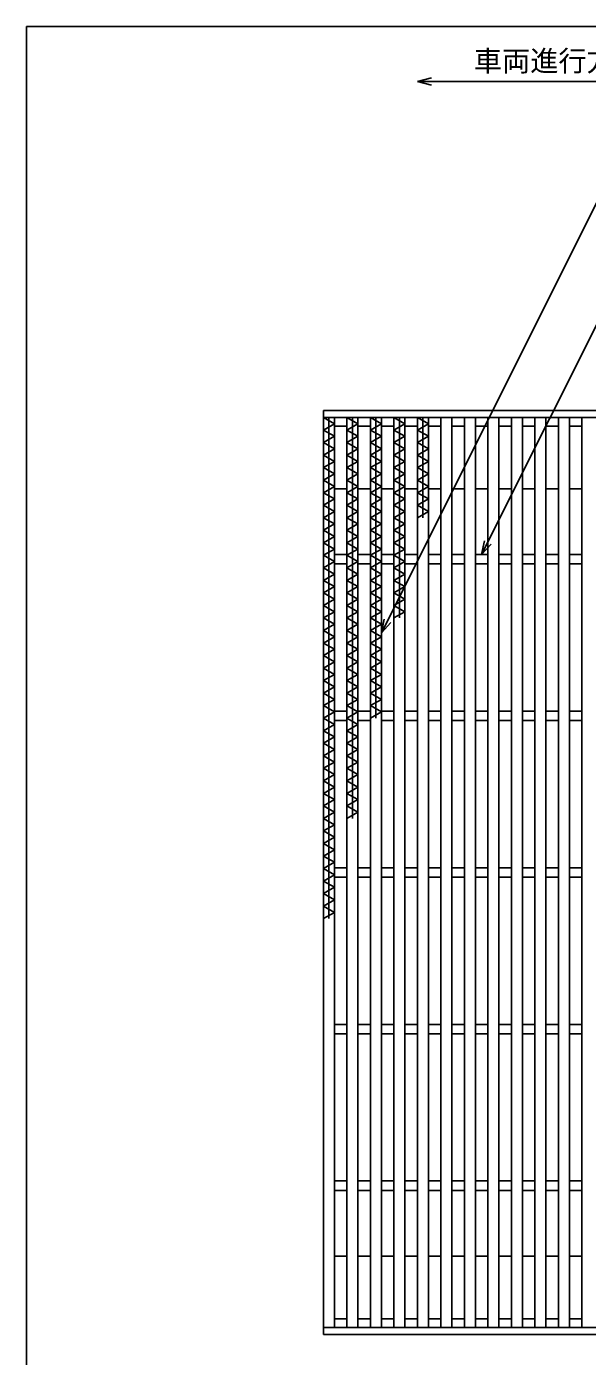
# Model space of a CAD drawing. Units: millimetres, scale not verified. Extents: x -1092 to 1039, y -770 to 632.
# Drawn here: x -1037 to -680, y -217 to 632 of the extents above; entities that cross this region are included whole.
import ezdxf
from ezdxf.enums import TextEntityAlignment as Align

# ---------------------------------------------------------------- set-up
doc = ezdxf.new("R2010")
doc.units = ezdxf.units.MM
doc.header["$LTSCALE"] = 6
for name, color, linetype, lineweight in [('0_2', 150, 'Continuous', 25), ('16', 3, 'Continuous', 25), ('22', 4, 'Continuous', 25)]:
    doc.layers.add(name, color=color, linetype=linetype, lineweight=lineweight)
doc.styles.add('ベクトル', font='')
doc.styles.get('ベクトル').set_extended_font_data('ベクトル')

msp = doc.modelspace()

# ---------------------------------------------------------------- linework, layer by layer
at = {"layer": '0_2'}
for p, q in [((-1037.4, -687.9), (-1037.4, 632.1)), ((-1037.4, 632.1), (1038.6, 632.1))]:
    msp.add_line(p, q, dxfattribs=at)
at = {"layer": '16'}
for p, q in [((-848, 387), (-258, 387)), ((-848, 382.5), (-848, 387)), ((-258, 382.5), (-848, 382.5)), ((-848, 382.5), (-848, -198.5)), ((-841, 382.5), (-848, 382.5)), ((-848, 382.5), (-841, 378.5)), ((-844.5, 382.5), (-844.5, 62.5)), ((-841, -198.5), (-841, 382.5)), ((-833, 382.5), (-833, -198.5)), ((-826, 382.5), (-833, 382.5)), ((-833, 382.5), (-826, 378.5)), ((-829.5, 382.5), (-829.5, 126.5)), ((-826, -198.5), (-826, 382.5)), ((-818, 382.5), (-818, -198.5)), ((-811, 382.5), (-818, 382.5)), ((-818, 382.5), (-811, 378.5)), ((-814.5, 382.5), (-814.5, 190.5)), ((-811, -198.5), (-811, 382.5)), ((-803, 382.5), (-803, -198.5)), ((-796, 382.5), (-803, 382.5)), ((-803, 382.5), (-796, 378.5)), ((-799.5, 382.5), (-799.5, 254.5)), ((-796, -198.5), (-796, 382.5)), ((-788, 382.5), (-788, -198.5)), ((-781, 382.5), (-788, 382.5)), ((-788, 382.5), (-781, 378.5)), ((-784.5, 382.5), (-784.5, 318.5)), ((-781, -198.5), (-781, 382.5)), ((-773, 382.5), (-773, -198.5)), ((-766, 382.5), (-773, 382.5)), ((-766, -198.5), (-766, 382.5)), ((-758, 382.5), (-758, -198.5)), ((-751, 382.5), (-758, 382.5)), ((-751, -198.5), (-751, 382.5)), ((-743, 382.5), (-743, -198.5)), ((-736, 382.5), (-743, 382.5)), ((-736, -198.5), (-736, 382.5)), ((-728, 382.5), (-728, -198.5)), ((-721, 382.5), (-728, 382.5)), ((-721, -198.5), (-721, 382.5)), ((-713, 382.5), (-713, -198.5)), ((-706, 382.5), (-713, 382.5)), ((-706, -198.5), (-706, 382.5)), ((-698, 382.5), (-698, -198.5)), ((-691, 382.5), (-698, 382.5)), ((-691, -198.5), (-691, 382.5)), ((-683, 382.5), (-683, -198.5)), ((-676, 382.5), (-683, 382.5)), ((-841, 378.5), (-848, 374.5)), ((-848, 374.5), (-841, 370.5)), ((-841, 377), (-833, 377)), ((-826, 378.5), (-833, 374.5)), ((-833, 374.5), (-826, 370.5)), ((-826, 377), (-818, 377)), ((-811, 378.5), (-818, 374.5)), ((-818, 374.5), (-811, 370.5)), ((-811, 377), (-803, 377)), ((-796, 378.5), (-803, 374.5)), ((-803, 374.5), (-796, 370.5)), ((-796, 377), (-788, 377)), ((-781, 378.5), (-788, 374.5)), ((-788, 374.5), (-781, 370.5)), ((-781, 377), (-773, 377)), ((-766, 377), (-758, 377)), ((-751, 377), (-743, 377)), ((-736, 377), (-728, 377)), ((-721, 377), (-713, 377)), ((-706, 377), (-698, 377)), ((-691, 377), (-683, 377)), ((-841, 370.5), (-848, 366.5)), ((-848, 366.5), (-841, 362.5)), ((-826, 370.5), (-833, 366.5)), ((-833, 366.5), (-826, 362.5)), ((-811, 370.5), (-818, 366.5)), ((-818, 366.5), (-811, 362.5)), ((-796, 370.5), (-803, 366.5)), ((-803, 366.5), (-796, 362.5)), ((-781, 370.5), (-788, 366.5)), ((-788, 366.5), (-781, 362.5)), ((-841, 362.5), (-848, 358.5)), ((-848, 358.5), (-841, 354.5)), ((-826, 362.5), (-833, 358.5)), ((-833, 358.5), (-826, 354.5)), ((-811, 362.5), (-818, 358.5)), ((-818, 358.5), (-811, 354.5)), ((-796, 362.5), (-803, 358.5)), ((-803, 358.5), (-796, 354.5)), ((-781, 362.5), (-788, 358.5)), ((-788, 358.5), (-781, 354.5)), ((-841, 354.5), (-848, 350.5)), ((-848, 350.5), (-841, 346.5)), ((-826, 354.5), (-833, 350.5)), ((-833, 350.5), (-826, 346.5)), ((-811, 354.5), (-818, 350.5)), ((-818, 350.5), (-811, 346.5)), ((-796, 354.5), (-803, 350.5)), ((-803, 350.5), (-796, 346.5)), ((-781, 354.5), (-788, 350.5)), ((-788, 350.5), (-781, 346.5)), ((-841, 346.5), (-848, 342.5)), ((-848, 342.5), (-841, 338.5)), ((-826, 346.5), (-833, 342.5)), ((-833, 342.5), (-826, 338.5)), ((-811, 346.5), (-818, 342.5)), ((-818, 342.5), (-811, 338.5)), ((-796, 346.5), (-803, 342.5)), ((-803, 342.5), (-796, 338.5)), ((-781, 346.5), (-788, 342.5)), ((-788, 342.5), (-781, 338.5)), ((-841, 338.5), (-848, 334.5)), ((-848, 334.5), (-841, 330.5)), ((-841, 337), (-833, 337)), ((-826, 338.5), (-833, 334.5)), ((-833, 334.5), (-826, 330.5)), ((-826, 337), (-818, 337)), ((-811, 338.5), (-818, 334.5)), ((-818, 334.5), (-811, 330.5)), ((-811, 337), (-803, 337)), ((-796, 338.5), (-803, 334.5)), ((-803, 334.5), (-796, 330.5)), ((-796, 337), (-788, 337)), ((-781, 338.5), (-788, 334.5)), ((-788, 334.5), (-781, 330.5)), ((-781, 337), (-773, 337)), ((-766, 337), (-758, 337)), ((-751, 337), (-743, 337)), ((-736, 337), (-728, 337)), ((-721, 337), (-713, 337)), ((-706, 337), (-698, 337)), ((-691, 337), (-683, 337)), ((-841, 330.5), (-848, 326.5)), ((-848, 326.5), (-841, 322.5)), ((-826, 330.5), (-833, 326.5)), ((-833, 326.5), (-826, 322.5)), ((-811, 330.5), (-818, 326.5)), ((-818, 326.5), (-811, 322.5)), ((-796, 330.5), (-803, 326.5)), ((-803, 326.5), (-796, 322.5)), ((-781, 330.5), (-788, 326.5)), ((-788, 326.5), (-781, 322.5)), ((-841, 322.5), (-848, 318.5)), ((-848, 318.5), (-841, 314.5)), ((-841, 314.5), (-848, 310.5)), ((-826, 322.5), (-833, 318.5)), ((-833, 318.5), (-826, 314.5)), ((-826, 314.5), (-833, 310.5)), ((-811, 322.5), (-818, 318.5)), ((-818, 318.5), (-811, 314.5)), ((-811, 314.5), (-818, 310.5)), ((-796, 322.5), (-803, 318.5)), ((-803, 318.5), (-796, 314.5)), ((-796, 314.5), (-803, 310.5)), ((-781, 322.5), (-788, 318.5)), ((-848, 310.5), (-841, 306.5)), ((-841, 306.5), (-848, 302.5)), ((-833, 310.5), (-826, 306.5)), ((-826, 306.5), (-833, 302.5)), ((-818, 310.5), (-811, 306.5)), ((-811, 306.5), (-818, 302.5)), ((-803, 310.5), (-796, 306.5)), ((-796, 306.5), (-803, 302.5)), ((-848, 302.5), (-841, 298.5)), ((-841, 298.5), (-848, 294.5)), ((-833, 302.5), (-826, 298.5)), ((-826, 298.5), (-833, 294.5)), ((-818, 302.5), (-811, 298.5)), ((-811, 298.5), (-818, 294.5)), ((-803, 302.5), (-796, 298.5)), ((-796, 298.5), (-803, 294.5)), ((-848, 294.5), (-841, 290.5)), ((-841, 290.5), (-848, 286.5)), ((-841, 295), (-833, 295)), ((-841, 289), (-833, 289)), ((-833, 294.5), (-826, 290.5)), ((-826, 290.5), (-833, 286.5)), ((-826, 295), (-818, 295)), ((-826, 289), (-818, 289)), ((-818, 294.5), (-811, 290.5)), ((-811, 290.5), (-818, 286.5)), ((-811, 295), (-803, 295)), ((-811, 289), (-803, 289)), ((-803, 294.5), (-796, 290.5)), ((-796, 290.5), (-803, 286.5)), ((-796, 295), (-788, 295)), ((-796, 289), (-788, 289)), ((-781, 295), (-773, 295)), ((-781, 289), (-773, 289)), ((-766, 295), (-758, 295)), ((-766, 289), (-758, 289)), ((-751, 295), (-743, 295)), ((-751, 289), (-743, 289)), ((-736, 295), (-728, 295)), ((-736, 289), (-728, 289)), ((-721, 295), (-713, 295)), ((-721, 289), (-713, 289)), ((-706, 295), (-698, 295)), ((-706, 289), (-698, 289)), ((-691, 295), (-683, 295)), ((-691, 289), (-683, 289)), ((-848, 286.5), (-841, 282.5)), ((-841, 282.5), (-848, 278.5)), ((-833, 286.5), (-826, 282.5)), ((-826, 282.5), (-833, 278.5)), ((-818, 286.5), (-811, 282.5)), ((-811, 282.5), (-818, 278.5)), ((-803, 286.5), (-796, 282.5)), ((-796, 282.5), (-803, 278.5)), ((-848, 278.5), (-841, 274.5)), ((-841, 274.5), (-848, 270.5)), ((-833, 278.5), (-826, 274.5)), ((-826, 274.5), (-833, 270.5)), ((-818, 278.5), (-811, 274.5)), ((-811, 274.5), (-818, 270.5)), ((-803, 278.5), (-796, 274.5)), ((-796, 274.5), (-803, 270.5)), ((-848, 270.5), (-841, 266.5)), ((-841, 266.5), (-848, 262.5)), ((-833, 270.5), (-826, 266.5)), ((-826, 266.5), (-833, 262.5)), ((-818, 270.5), (-811, 266.5)), ((-811, 266.5), (-818, 262.5)), ((-803, 270.5), (-796, 266.5)), ((-796, 266.5), (-803, 262.5)), ((-848, 262.5), (-841, 258.5)), ((-841, 258.5), (-848, 254.5)), ((-833, 262.5), (-826, 258.5)), ((-826, 258.5), (-833, 254.5)), ((-818, 262.5), (-811, 258.5)), ((-811, 258.5), (-818, 254.5)), ((-803, 262.5), (-796, 258.5)), ((-796, 258.5), (-803, 254.5)), ((-848, 254.5), (-841, 250.5)), ((-841, 250.5), (-848, 246.5)), ((-848, 246.5), (-841, 242.5)), ((-833, 254.5), (-826, 250.5)), ((-826, 250.5), (-833, 246.5)), ((-833, 246.5), (-826, 242.5)), ((-818, 254.5), (-811, 250.5)), ((-811, 250.5), (-818, 246.5)), ((-818, 246.5), (-811, 242.5)), ((-841, 242.5), (-848, 238.5)), ((-848, 238.5), (-841, 234.5)), ((-826, 242.5), (-833, 238.5)), ((-833, 238.5), (-826, 234.5)), ((-811, 242.5), (-818, 238.5)), ((-818, 238.5), (-811, 234.5)), ((-841, 234.5), (-848, 230.5)), ((-848, 230.5), (-841, 226.5)), ((-826, 234.5), (-833, 230.5)), ((-833, 230.5), (-826, 226.5)), ((-811, 234.5), (-818, 230.5)), ((-818, 230.5), (-811, 226.5)), ((-841, 226.5), (-848, 222.5)), ((-848, 222.5), (-841, 218.5)), ((-826, 226.5), (-833, 222.5)), ((-833, 222.5), (-826, 218.5)), ((-811, 226.5), (-818, 222.5)), ((-818, 222.5), (-811, 218.5)), ((-841, 218.5), (-848, 214.5)), ((-848, 214.5), (-841, 210.5)), ((-826, 218.5), (-833, 214.5)), ((-833, 214.5), (-826, 210.5)), ((-811, 218.5), (-818, 214.5)), ((-818, 214.5), (-811, 210.5)), ((-841, 210.5), (-848, 206.5)), ((-848, 206.5), (-841, 202.5)), ((-826, 210.5), (-833, 206.5)), ((-833, 206.5), (-826, 202.5)), ((-811, 210.5), (-818, 206.5)), ((-818, 206.5), (-811, 202.5)), ((-841, 202.5), (-848, 198.5)), ((-848, 198.5), (-841, 194.5)), ((-826, 202.5), (-833, 198.5)), ((-833, 198.5), (-826, 194.5)), ((-811, 202.5), (-818, 198.5)), ((-818, 198.5), (-811, 194.5)), ((-841, 194.5), (-848, 190.5)), ((-848, 190.5), (-841, 186.5)), ((-841, 195), (-833, 195)), ((-841, 189), (-833, 189)), ((-826, 194.5), (-833, 190.5)), ((-833, 190.5), (-826, 186.5)), ((-826, 195), (-818, 195)), ((-826, 189), (-818, 189)), ((-811, 194.5), (-818, 190.5)), ((-811, 195), (-803, 195)), ((-811, 189), (-803, 189)), ((-796, 195), (-788, 195)), ((-796, 189), (-788, 189)), ((-781, 195), (-773, 195)), ((-781, 189), (-773, 189)), ((-766, 195), (-758, 195)), ((-766, 189), (-758, 189)), ((-751, 195), (-743, 195)), ((-751, 189), (-743, 189)), ((-736, 195), (-728, 195)), ((-736, 189), (-728, 189)), ((-721, 195), (-713, 195)), ((-721, 189), (-713, 189)), ((-706, 195), (-698, 195)), ((-706, 189), (-698, 189)), ((-691, 195), (-683, 195)), ((-691, 189), (-683, 189)), ((-841, 186.5), (-848, 182.5)), ((-848, 182.5), (-841, 178.5)), ((-841, 178.5), (-848, 174.5)), ((-826, 186.5), (-833, 182.5)), ((-833, 182.5), (-826, 178.5)), ((-826, 178.5), (-833, 174.5)), ((-848, 174.5), (-841, 170.5)), ((-841, 170.5), (-848, 166.5)), ((-833, 174.5), (-826, 170.5)), ((-826, 170.5), (-833, 166.5)), ((-848, 166.5), (-841, 162.5)), ((-841, 162.5), (-848, 158.5)), ((-833, 166.5), (-826, 162.5)), ((-826, 162.5), (-833, 158.5)), ((-848, 158.5), (-841, 154.5)), ((-841, 154.5), (-848, 150.5)), ((-833, 158.5), (-826, 154.5)), ((-826, 154.5), (-833, 150.5)), ((-848, 150.5), (-841, 146.5)), ((-841, 146.5), (-848, 142.5)), ((-833, 150.5), (-826, 146.5)), ((-826, 146.5), (-833, 142.5)), ((-848, 142.5), (-841, 138.5)), ((-841, 138.5), (-848, 134.5)), ((-833, 142.5), (-826, 138.5)), ((-826, 138.5), (-833, 134.5)), ((-848, 134.5), (-841, 130.5)), ((-841, 130.5), (-848, 126.5)), ((-833, 134.5), (-826, 130.5)), ((-826, 130.5), (-833, 126.5)), ((-848, 126.5), (-841, 122.5)), ((-841, 122.5), (-848, 118.5)), ((-848, 118.5), (-841, 114.5)), ((-841, 114.5), (-848, 110.5)), ((-848, 110.5), (-841, 106.5)), ((-841, 106.5), (-848, 102.5)), ((-848, 102.5), (-841, 98.5)), ((-841, 98.5), (-848, 94.5)), ((-848, 94.5), (-841, 90.5)), ((-841, 95), (-833, 95)), ((-826, 95), (-818, 95)), ((-811, 95), (-803, 95)), ((-796, 95), (-788, 95)), ((-781, 95), (-773, 95)), ((-766, 95), (-758, 95)), ((-751, 95), (-743, 95)), ((-736, 95), (-728, 95)), ((-721, 95), (-713, 95)), ((-706, 95), (-698, 95)), ((-691, 95), (-683, 95)), ((-841, 90.5), (-848, 86.5)), ((-848, 86.5), (-841, 82.5)), ((-841, 89), (-833, 89)), ((-826, 89), (-818, 89)), ((-811, 89), (-803, 89)), ((-796, 89), (-788, 89)), ((-781, 89), (-773, 89)), ((-766, 89), (-758, 89)), ((-751, 89), (-743, 89)), ((-736, 89), (-728, 89)), ((-721, 89), (-713, 89)), ((-706, 89), (-698, 89)), ((-691, 89), (-683, 89)), ((-841, 82.5), (-848, 78.5)), ((-848, 78.5), (-841, 74.5)), ((-841, 74.5), (-848, 70.5)), ((-848, 70.5), (-841, 66.5)), ((-841, 66.5), (-848, 62.5)), ((-841, -5), (-833, -5)), ((-826, -5), (-818, -5)), ((-811, -5), (-803, -5)), ((-796, -5), (-788, -5)), ((-781, -5), (-773, -5)), ((-766, -5), (-758, -5)), ((-751, -5), (-743, -5)), ((-736, -5), (-728, -5)), ((-721, -5), (-713, -5)), ((-706, -5), (-698, -5)), ((-691, -5), (-683, -5)), ((-841, -11), (-833, -11)), ((-826, -11), (-818, -11)), ((-811, -11), (-803, -11)), ((-796, -11), (-788, -11)), ((-781, -11), (-773, -11)), ((-766, -11), (-758, -11)), ((-751, -11), (-743, -11)), ((-736, -11), (-728, -11)), ((-721, -11), (-713, -11)), ((-706, -11), (-698, -11)), ((-691, -11), (-683, -11)), ((-841, -105), (-833, -105)), ((-826, -105), (-818, -105)), ((-811, -105), (-803, -105)), ((-796, -105), (-788, -105)), ((-781, -105), (-773, -105)), ((-766, -105), (-758, -105)), ((-751, -105), (-743, -105)), ((-736, -105), (-728, -105)), ((-721, -105), (-713, -105)), ((-706, -105), (-698, -105)), ((-691, -105), (-683, -105)), ((-841, -111), (-833, -111)), ((-826, -111), (-818, -111)), ((-811, -111), (-803, -111)), ((-796, -111), (-788, -111)), ((-781, -111), (-773, -111)), ((-766, -111), (-758, -111)), ((-751, -111), (-743, -111)), ((-736, -111), (-728, -111)), ((-721, -111), (-713, -111)), ((-706, -111), (-698, -111)), ((-691, -111), (-683, -111)), ((-841, -153), (-833, -153)), ((-826, -153), (-818, -153)), ((-811, -153), (-803, -153)), ((-796, -153), (-788, -153)), ((-781, -153), (-773, -153)), ((-766, -153), (-758, -153)), ((-751, -153), (-743, -153)), ((-736, -153), (-728, -153)), ((-721, -153), (-713, -153)), ((-706, -153), (-698, -153)), ((-691, -153), (-683, -153)), ((-841, -193), (-833, -193)), ((-826, -193), (-818, -193)), ((-811, -193), (-803, -193)), ((-796, -193), (-788, -193)), ((-781, -193), (-773, -193)), ((-766, -193), (-758, -193)), ((-751, -193), (-743, -193)), ((-736, -193), (-728, -193)), ((-721, -193), (-713, -193)), ((-706, -193), (-698, -193)), ((-691, -193), (-683, -193)), ((-848, -198.5), (-258, -198.5)), ((-848, -203), (-848, -198.5)), ((-848, -198.5), (-841, -198.5)), ((-258, -203), (-848, -203)), ((-833, -198.5), (-826, -198.5)), ((-818, -198.5), (-811, -198.5)), ((-803, -198.5), (-796, -198.5)), ((-788, -198.5), (-781, -198.5)), ((-773, -198.5), (-766, -198.5)), ((-758, -198.5), (-751, -198.5)), ((-743, -198.5), (-736, -198.5)), ((-728, -198.5), (-721, -198.5)), ((-713, -198.5), (-706, -198.5)), ((-698, -198.5), (-691, -198.5)), ((-683, -198.5), (-676, -198.5))]:
    msp.add_line(p, q, dxfattribs=at)
at = {"layer": '22'}
for p, q in [((-788, 597), (-779, 599.4)), ((-779, 594.6), (-788, 597)), ((-788, 597), (-608, 597)), ((-811, 245), (-655.75, 555.5)), ((-747, 295), (-629.25, 530.5)), ((-747, 295), (-745.2, 303.76)), ((-747, 295), (-741, 301.6)), ((-811, 245), (-809.2, 253.76)), ((-811, 245), (-805, 251.6))]:
    msp.add_line(p, q, dxfattribs=at)

# ---------------------------------------------------------------- texts
at = {"layer": '22', "color": 2, "style": 'ベクトル'}
msp.add_text('車両進行方向', height=13.2, dxfattribs=at).set_placement((-752, 610.2), align=Align.MIDDLE_LEFT)

doc.saveas('drawing.dxf')
